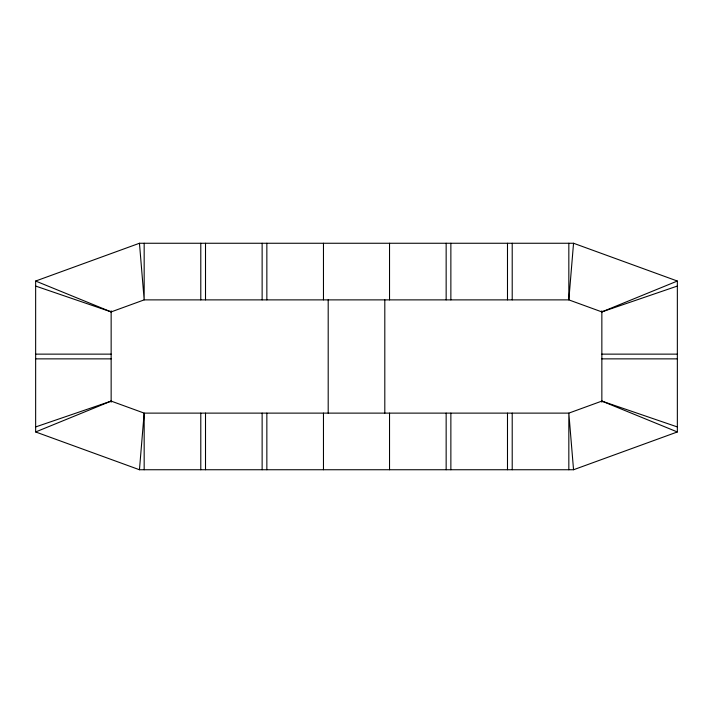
<?xml version="1.0" encoding="UTF-8"?>
<svg xmlns="http://www.w3.org/2000/svg" width="713" height="713" viewBox="0 0 713 713"><rect width="100%" height="100%" fill="white"/><g stroke="black" fill="none" stroke-linecap="round" stroke-linejoin="round"><path stroke-width="1.07" d="M139.454 469.742L35.65 431.962L35.65 281.038L139.454 243.258L573.546 243.258L677.35 281.038L677.35 431.962L573.546 469.742L139.454 469.742L144.169 413.121L111.148 401.098L35.65 426.935M573.546 243.258L568.831 299.879L601.852 311.902L677.35 286.065M35.65 431.962L111.148 401.098M601.852 311.902L677.35 281.038M35.65 286.065L111.148 311.902L144.169 299.879L568.831 299.879L568.831 243.258M677.35 426.935L601.852 401.098L568.831 413.121L144.169 413.121L144.169 469.742M35.65 354.138L111.148 354.138M601.852 354.138L677.35 354.138M35.65 358.862L111.148 358.862M601.852 358.862L677.35 358.862M601.852 401.098L677.35 431.962M35.65 281.038L111.148 311.902M573.546 469.742L568.831 413.121L568.831 469.742M139.454 243.258L144.169 299.879L144.169 243.258M601.852 310.806L601.852 402.194M512.21 243.258L512.21 299.879M512.21 413.121L512.21 469.742M507.487 243.258L507.487 299.879M507.487 413.121L507.487 469.742M450.866 243.258L450.866 299.879M450.866 413.121L450.866 469.742M446.151 243.258L446.151 299.879M446.151 413.121L446.151 469.742M389.53 243.258L389.53 299.879M389.53 413.121L389.53 469.742M384.806 299.879L384.806 413.121M328.194 299.879L328.194 413.121M323.47 243.258L323.47 299.879M323.47 413.121L323.47 469.742M266.849 243.258L266.849 299.879M266.849 413.121L266.849 469.742M262.134 243.258L262.134 299.879M262.134 413.121L262.134 469.742M205.513 243.258L205.513 299.879M205.513 413.121L205.513 469.742M200.79 243.258L200.79 299.879M200.79 413.121L200.79 469.742M111.148 310.806L111.148 402.194"/></g></svg>
